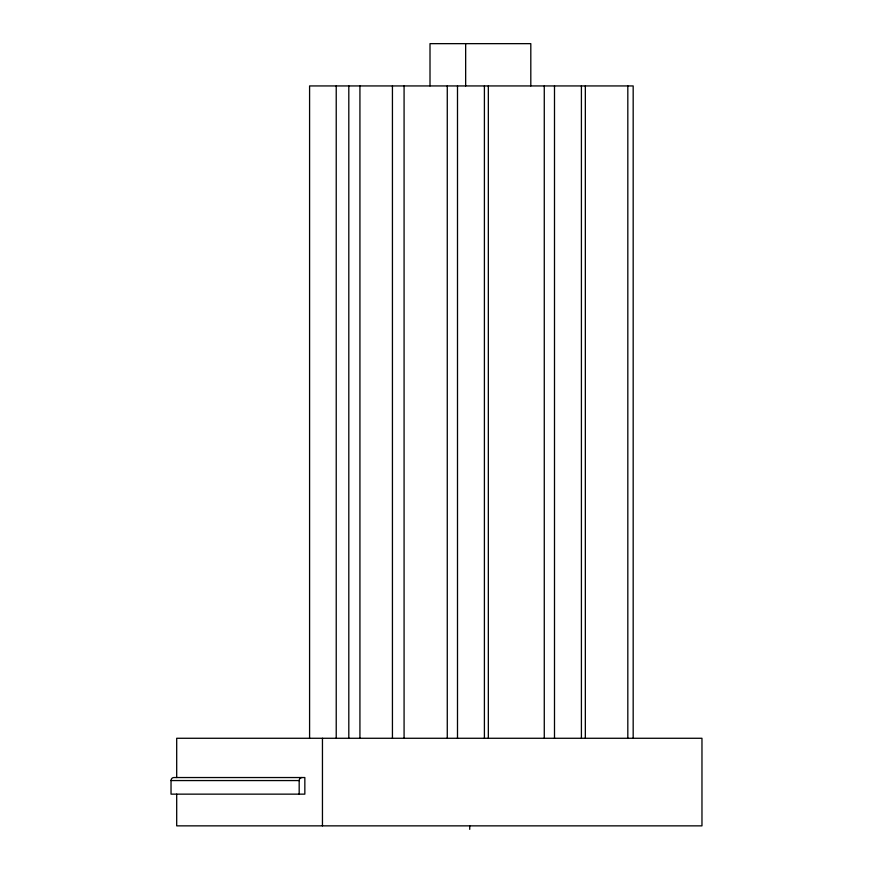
<?xml version="1.0" encoding="UTF-8"?>
<svg xmlns="http://www.w3.org/2000/svg" width="873" height="873" viewBox="0 0 873 873"><rect width="100%" height="100%" fill="white"/><g stroke="black" fill="none" stroke-linecap="round" stroke-linejoin="round"><path stroke-width="1.31" d="M171.032 780.56A3.023 2.837 -90 0 1 173.858 777.537L304.841 777.537L304.841 794.146L171.032 794.146L171.032 780.56L299.177 780.56A3.023 2.837 -90 0 1 302.003 777.537M633.176 738.274L633.176 85.936L309.588 85.936L309.588 738.274M627.818 85.936L627.818 738.274M585.336 85.936L585.336 738.274M581.407 85.936L581.407 738.274M554.497 85.936L554.497 738.274M544.272 85.936L544.272 738.274M530.806 85.936L530.806 43.65L430.007 43.65L430.007 85.936M488.334 85.936L488.334 738.274M484.406 85.936L484.406 738.274M469.729 825.858L469.729 829.35M465.658 43.65L465.658 85.936M457.496 85.936L457.496 738.274M447.271 85.936L447.271 738.274M404.079 85.936L404.079 738.274M392.435 85.936L392.435 738.274M359.927 85.936L359.927 738.274M348.807 85.936L348.807 738.274M336.225 85.936L336.225 738.274M322.453 738.274L322.453 825.858M299.177 780.56L299.177 794.146M176.695 777.537L176.695 738.274L701.968 738.274L701.968 825.858L176.695 825.858L176.695 794.146"/></g></svg>
